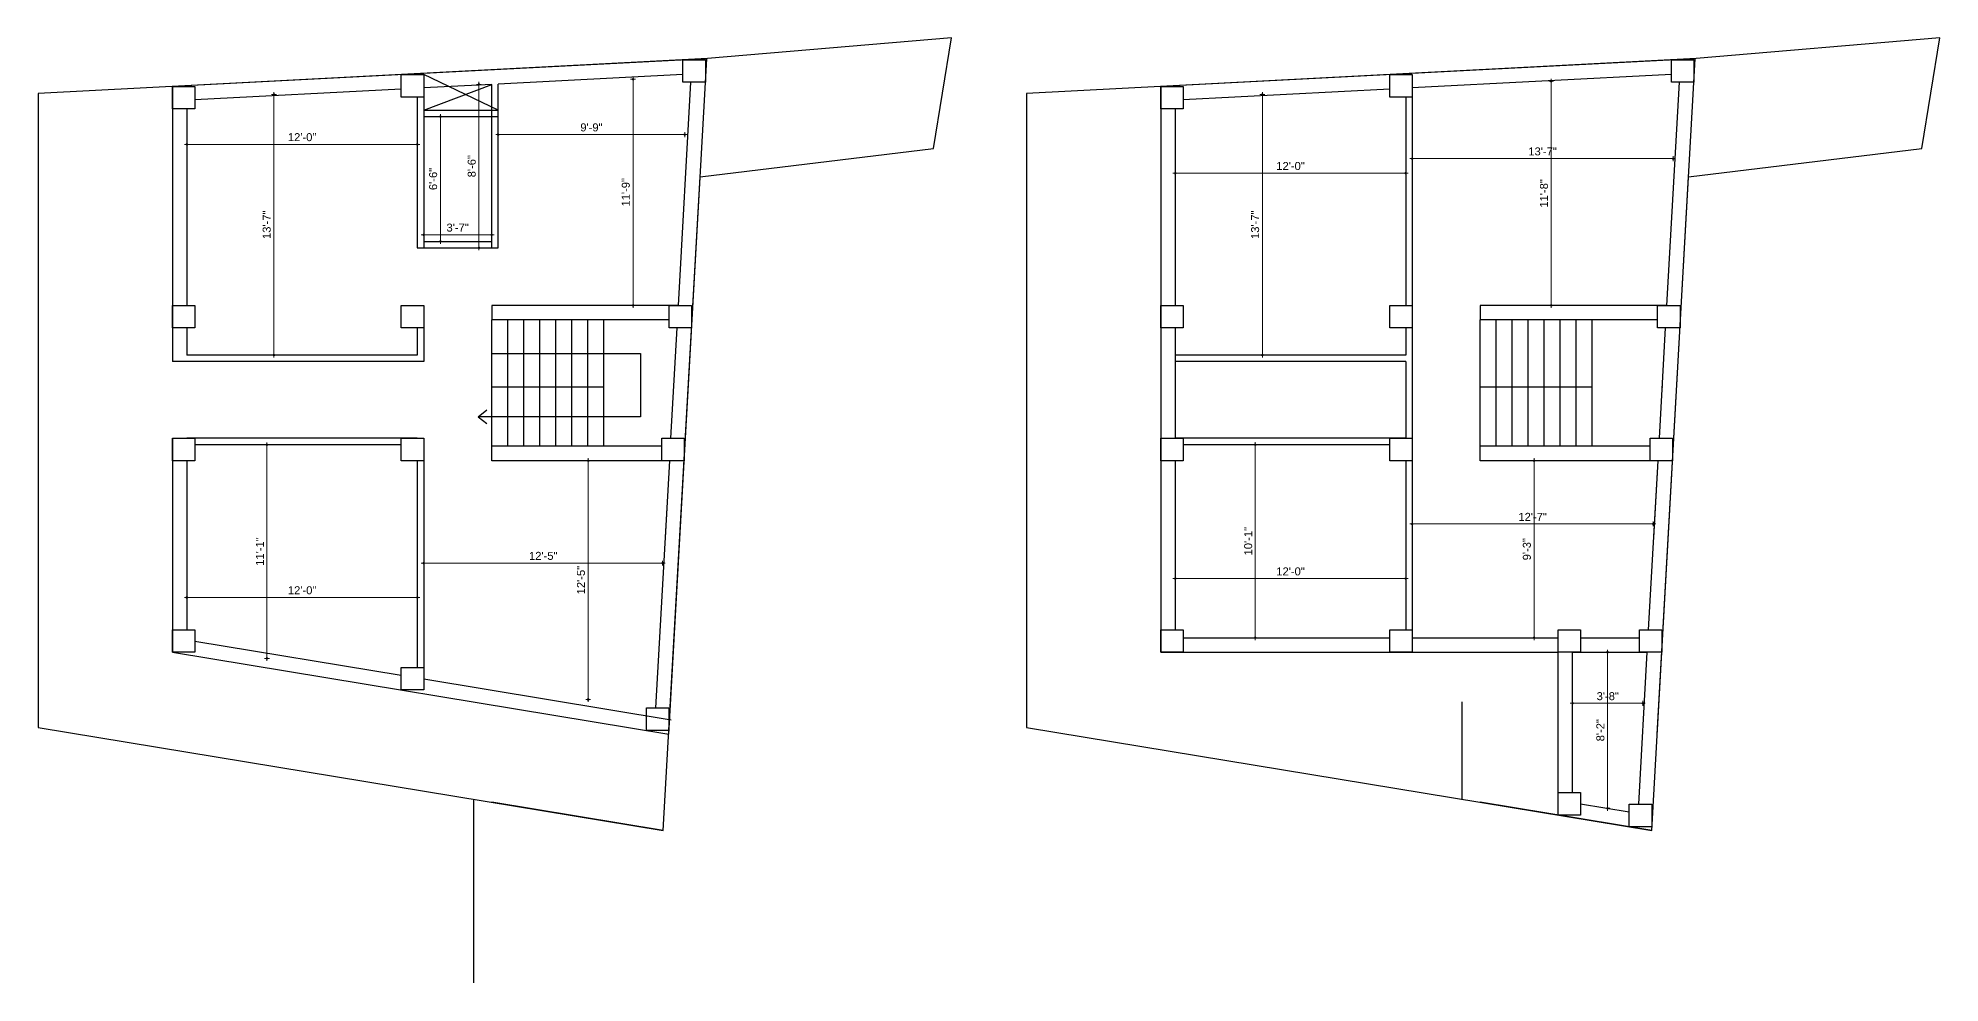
# Model space of a CAD drawing. Header units: inches. Extents: x 21707 to 1971361, y -855114 to -7342.
# Drawn here: x 29770 to 30958, y -15691 to -15100 of the extents above; entities that cross this region are included whole.
import ezdxf

# ---------------------------------------------------------------- set-up
doc = ezdxf.new("R2010")
doc.units = ezdxf.units.IN
doc.header["$LTSCALE"] = 0.5
doc.header["$MEASUREMENT"] = 0
doc.header["$PDMODE"] = 66
doc.layers.add('hatch', color=9, linetype='Continuous', lineweight=0)
doc.layers.add('Toilet', color=7, linetype='Continuous', lineweight=25)
doc.styles.get("Standard").update_dxf_attribs({"font": 'arial.ttf'})
doc.dimstyles.new('S8', dxfattribs={"dimtxt": 5, "dimasz": 1, "dimexe": 6, "dimexo": 18, "dimgap": 1.9375, "dimtad": 1, "dimdec": 0, "dimzin": 3, "dimdsep": 46, "dimlunit": 4, "dimtxsty": 'Standard', "dimblk": 'dot 2', "dimcen": 12, "dimse1": 1, "dimse2": 1, "dimclrd": 1, "dimclre": 1, "dimclrt": 256, "dimadec": 0, "dimazin": 0, "dimtfac": 0.75, "dimtdec": 0, "dimtix": 1, "dimtmove": 1, "dimatfit": 3, "dimldrblk": 'DOT', "dimfxl": 1, "dimtolj": 1, "dimtzin": 0, "dimlwd": 9, "dimlwe": 9, "dimarcsym": 0})

# ---------------------------------------------------------------- blocks, each defined once
blk = doc.blocks.new('_Dot')
at = {"color": 0, "linetype": 'ByBlock', "lineweight": -2}
blk.add_line((-0.5, 0), (-1, 0), dxfattribs=at)
at = {"color": 0, "linetype": 'ByBlock', "const_width": 0.5}
blk.add_lwpolyline([(-0.25, 0, 1), (0.25, 0, 1)], format="xyb", close=True, dxfattribs=at)
blk = doc.blocks.new('dot1')
at = {"layer": 'hatch'}
h = blk.add_hatch(color=256, dxfattribs=at)
edge = h.paths.add_edge_path()
edge.add_arc((0, 0), 1, 0, 360)
for p, q in [((3, 0), (-3, 0)), ((0, 3), (0, -3))]:
    blk.add_line(p, q, dxfattribs=at)
blk.add_circle((0, 0), 1, dxfattribs=at)
blk = doc.blocks.new('dot 2')
at = {"layer": 'hatch', "xscale": 0.5, "yscale": 0.5, "zscale": 0.5}
blk.add_blockref('dot1', (0, 0), dxfattribs=at)
blk = doc.blocks.new('*D926')
at = {"layer": 'Defpoints', "color": 0, "transparency": 16777216}
for p in [(30704.5, -15364.4), (30719.6, -15364.4), (30719.6, -15475)]:
    blk.add_point(p, dxfattribs=at)
at = {"layer": 'Toilet', "color": 1, "lineweight": 9, "transparency": 16777216}
blk.add_line((30704.5, -15474), (30704.5, -15365.4), dxfattribs=at)
for p, rotation in [((30704.5, -15364.4), 90), ((30704.5, -15475), 270)]:
    blk.add_blockref('dot 2', p, dxfattribs=dict(at, rotation=rotation))
at = {"layer": 'Toilet', "transparency": 16777216, "insert": (30700, -15419.7), "char_height": 5, "attachment_point": 5, "rotation": 90}
blk.add_mtext('\\A1;9\'-3"', dxfattribs=at)
blk = doc.blocks.new('*D927')
at = {"layer": 'Defpoints', "color": 0, "transparency": 16777216}
for p in [(30628.3, -15403.9), (30628.3, -15417.2), (30779, -15417.2)]:
    blk.add_point(p, dxfattribs=at)
at = {"layer": 'Toilet', "color": 1, "lineweight": 9, "transparency": 16777216}
blk.add_line((30778, -15403.9), (30629.3, -15403.9), dxfattribs=at)
at = {"layer": 'Toilet', "color": 1, "lineweight": 9, "transparency": 16777216, "rotation": 180}
blk.add_blockref('dot 2', (30628.3, -15403.9), dxfattribs=at)
at = {"layer": 'Toilet', "color": 1, "lineweight": 9, "transparency": 16777216}
blk.add_blockref('dot 2', (30779, -15403.9), dxfattribs=at)
at = {"layer": 'Toilet', "transparency": 16777216, "insert": (30703.6, -15399.5), "char_height": 5, "attachment_point": 5}
blk.add_mtext('\\A1;12\'-7"', dxfattribs=at)
blk = doc.blocks.new('*D928')
at = {"layer": 'Defpoints', "color": 0, "transparency": 16777216}
for p in [(30480.3, -15417.2), (30624.3, -15417.2), (30480.3, -15438.1)]:
    blk.add_point(p, dxfattribs=at)
at = {"layer": 'Toilet', "color": 1, "lineweight": 9, "transparency": 16777216}
blk.add_line((30623.3, -15438.1), (30481.3, -15438.1), dxfattribs=at)
at = {"layer": 'Toilet', "color": 1, "lineweight": 9, "transparency": 16777216, "rotation": 180}
blk.add_blockref('dot 2', (30480.3, -15438.1), dxfattribs=at)
at = {"layer": 'Toilet', "color": 1, "lineweight": 9, "transparency": 16777216}
blk.add_blockref('dot 2', (30624.3, -15438.1), dxfattribs=at)
at = {"layer": 'Toilet', "transparency": 16777216, "insert": (30552.3, -15433.6), "char_height": 5, "attachment_point": 5}
blk.add_mtext('\\A1;12\'-0"', dxfattribs=at)
blk = doc.blocks.new('*D929')
at = {"layer": 'Defpoints', "color": 0, "transparency": 16777216}
for p in [(30549.8, -15135.6), (30534.7, -15298.4), (30549.8, -15298.4)]:
    blk.add_point(p, dxfattribs=at)
at = {"layer": 'Toilet', "color": 1, "lineweight": 9, "transparency": 16777216}
blk.add_line((30534.7, -15136.6), (30534.7, -15297.4), dxfattribs=at)
for p, rotation in [((30534.7, -15135.6), 90), ((30534.7, -15298.4), 270)]:
    blk.add_blockref('dot 2', p, dxfattribs=dict(at, rotation=rotation))
at = {"layer": 'Toilet', "transparency": 16777216, "insert": (30530.2, -15217), "char_height": 5, "attachment_point": 5, "rotation": 90}
blk.add_mtext('\\A1;13\'-7"', dxfattribs=at)
blk = doc.blocks.new('*D930')
at = {"layer": 'Defpoints', "color": 0, "transparency": 16777216}
for p in [(30480.3, -15184.8), (30480.3, -15202.3), (30624.3, -15202.3)]:
    blk.add_point(p, dxfattribs=at)
at = {"layer": 'Toilet', "color": 1, "lineweight": 9, "transparency": 16777216}
blk.add_line((30623.3, -15184.8), (30481.3, -15184.8), dxfattribs=at)
at = {"layer": 'Toilet', "color": 1, "lineweight": 9, "transparency": 16777216, "rotation": 180}
blk.add_blockref('dot 2', (30480.3, -15184.8), dxfattribs=at)
at = {"layer": 'Toilet', "color": 1, "lineweight": 9, "transparency": 16777216}
blk.add_blockref('dot 2', (30624.3, -15184.8), dxfattribs=at)
at = {"layer": 'Toilet', "transparency": 16777216, "insert": (30552.3, -15180.3), "char_height": 5, "attachment_point": 5}
blk.add_mtext('\\A1;12\'-0"', dxfattribs=at)
blk = doc.blocks.new('*D931')
at = {"layer": 'Defpoints', "color": 0, "transparency": 16777216}
for p in [(30709.3, -15127.3), (30715.2, -15127.3), (30670.8, -15267.4)]:
    blk.add_point(p, dxfattribs=at)
at = {"layer": 'Toilet', "color": 1, "lineweight": 9, "transparency": 16777216}
blk.add_line((30715.2, -15266.4), (30715.2, -15128.3), dxfattribs=at)
for p, rotation in [((30715.2, -15127.3), 90), ((30715.2, -15267.4), 270)]:
    blk.add_blockref('dot 2', p, dxfattribs=dict(at, rotation=rotation))
at = {"layer": 'Toilet', "transparency": 16777216, "insert": (30710.7, -15197.4), "char_height": 5, "attachment_point": 5, "rotation": 90}
blk.add_mtext('\\A1;11\'-8"', dxfattribs=at)
blk = doc.blocks.new('*D932')
at = {"layer": 'Defpoints', "color": 0, "transparency": 16777216}
for p in [(30628.3, -15175.7), (30628.3, -15197.7), (30791.4, -15197.7)]:
    blk.add_point(p, dxfattribs=at)
at = {"layer": 'Toilet', "color": 1, "lineweight": 9, "transparency": 16777216}
blk.add_line((30790.4, -15175.7), (30629.3, -15175.7), dxfattribs=at)
at = {"layer": 'Toilet', "color": 1, "lineweight": 9, "transparency": 16777216, "rotation": 180}
blk.add_blockref('dot 2', (30628.3, -15175.7), dxfattribs=at)
at = {"layer": 'Toilet', "color": 1, "lineweight": 9, "transparency": 16777216}
blk.add_blockref('dot 2', (30791.4, -15175.7), dxfattribs=at)
at = {"layer": 'Toilet', "transparency": 16777216, "insert": (30709.8, -15171.2), "char_height": 5, "attachment_point": 5}
blk.add_mtext('\\A1;13\'-7"', dxfattribs=at)
blk = doc.blocks.new('*D936')
at = {"layer": 'Defpoints', "color": 0, "transparency": 16777216}
for p in [(30010.6, -15428.4), (30010.6, -15441.7), (30159.9, -15441.7)]:
    blk.add_point(p, dxfattribs=at)
at = {"layer": 'Toilet', "color": 1, "lineweight": 9, "transparency": 16777216}
blk.add_line((30158.9, -15428.4), (30011.6, -15428.4), dxfattribs=at)
at = {"layer": 'Toilet', "color": 1, "lineweight": 9, "transparency": 16777216, "rotation": 180}
blk.add_blockref('dot 2', (30010.6, -15428.4), dxfattribs=at)
at = {"layer": 'Toilet', "color": 1, "lineweight": 9, "transparency": 16777216}
blk.add_blockref('dot 2', (30159.9, -15428.4), dxfattribs=at)
at = {"layer": 'Toilet', "transparency": 16777216, "insert": (30085.3, -15423.9), "char_height": 5, "attachment_point": 5}
blk.add_mtext('\\A1;12\'-5"', dxfattribs=at)
blk = doc.blocks.new('*D937')
at = {"layer": 'Defpoints', "color": 0, "transparency": 16777216}
for p in [(29862.6, -15417.2), (30006.6, -15429), (29862.6, -15449.9)]:
    blk.add_point(p, dxfattribs=at)
at = {"layer": 'Toilet', "color": 1, "lineweight": 9, "transparency": 16777216}
blk.add_line((30005.6, -15449.9), (29863.6, -15449.9), dxfattribs=at)
at = {"layer": 'Toilet', "color": 1, "lineweight": 9, "transparency": 16777216, "rotation": 180}
blk.add_blockref('dot 2', (29862.6, -15449.9), dxfattribs=at)
at = {"layer": 'Toilet', "color": 1, "lineweight": 9, "transparency": 16777216}
blk.add_blockref('dot 2', (30006.6, -15449.9), dxfattribs=at)
at = {"layer": 'Toilet', "transparency": 16777216, "insert": (29934.6, -15445.4), "char_height": 5, "attachment_point": 5}
blk.add_mtext('\\A1;12\'-0"', dxfattribs=at)
blk = doc.blocks.new('*D934')
at = {"layer": 'Defpoints', "color": 0, "transparency": 16777216}
for p in [(29932.1, -15135.6), (29917, -15298.4), (29932.1, -15298.4)]:
    blk.add_point(p, dxfattribs=at)
at = {"layer": 'Toilet', "color": 1, "lineweight": 9, "transparency": 16777216}
blk.add_line((29917, -15136.6), (29917, -15297.4), dxfattribs=at)
for p, rotation in [((29917, -15135.6), 90), ((29917, -15298.4), 270)]:
    blk.add_blockref('dot 2', p, dxfattribs=dict(at, rotation=rotation))
at = {"layer": 'Toilet', "transparency": 16777216, "insert": (29912.5, -15217), "char_height": 5, "attachment_point": 5, "rotation": 90}
blk.add_mtext('\\A1;13\'-7"', dxfattribs=at)
blk = doc.blocks.new('*D935')
at = {"layer": 'Defpoints', "color": 0, "transparency": 16777216}
for p in [(29862.6, -15166.8), (29862.6, -15184.3), (30006.6, -15184.3)]:
    blk.add_point(p, dxfattribs=at)
at = {"layer": 'Toilet', "color": 1, "lineweight": 9, "transparency": 16777216}
blk.add_line((30005.6, -15166.8), (29863.6, -15166.8), dxfattribs=at)
at = {"layer": 'Toilet', "color": 1, "lineweight": 9, "transparency": 16777216, "rotation": 180}
blk.add_blockref('dot 2', (29862.6, -15166.8), dxfattribs=at)
at = {"layer": 'Toilet', "color": 1, "lineweight": 9, "transparency": 16777216}
blk.add_blockref('dot 2', (30006.6, -15166.8), dxfattribs=at)
at = {"layer": 'Toilet', "transparency": 16777216, "insert": (29934.6, -15162.3), "char_height": 5, "attachment_point": 5}
blk.add_mtext('\\A1;12\'-0"', dxfattribs=at)
blk = doc.blocks.new('*D938')
at = {"layer": 'Defpoints', "color": 0, "transparency": 16777216}
for p in [(30057.1, -15160.7), (30057.1, -15180.2), (30173.7, -15197.7)]:
    blk.add_point(p, dxfattribs=at)
at = {"layer": 'Toilet', "color": 1, "lineweight": 9, "transparency": 16777216}
blk.add_line((30172.7, -15160.7), (30058.1, -15160.7), dxfattribs=at)
at = {"layer": 'Toilet', "color": 1, "lineweight": 9, "transparency": 16777216, "rotation": 180}
blk.add_blockref('dot 2', (30057.1, -15160.7), dxfattribs=at)
at = {"layer": 'Toilet', "color": 1, "lineweight": 9, "transparency": 16777216}
blk.add_blockref('dot 2', (30173.7, -15160.7), dxfattribs=at)
at = {"layer": 'Toilet', "transparency": 16777216, "insert": (30115.4, -15156.2), "char_height": 5, "attachment_point": 5}
blk.add_mtext('\\A1;9\'-9"', dxfattribs=at)
blk = doc.blocks.new('*D939')
at = {"layer": 'Defpoints', "color": 0, "transparency": 16777216}
for p in [(30114.9, -15126.1), (30141.4, -15126.1), (30111.6, -15267.4)]:
    blk.add_point(p, dxfattribs=at)
at = {"layer": 'Toilet', "color": 1, "lineweight": 9, "transparency": 16777216}
blk.add_line((30141.4, -15266.4), (30141.4, -15127.1), dxfattribs=at)
for p, rotation in [((30141.4, -15126.1), 90), ((30141.4, -15267.4), 270)]:
    blk.add_blockref('dot 2', p, dxfattribs=dict(at, rotation=rotation))
at = {"layer": 'Toilet', "transparency": 16777216, "insert": (30136.9, -15196.7), "char_height": 5, "attachment_point": 5, "rotation": 90}
blk.add_mtext('\\A1;11\'-9"', dxfattribs=at)
blk = doc.blocks.new('*D940')
at = {"layer": 'Defpoints', "color": 0, "transparency": 16777216}
for p in [(30053.1, -15223.3), (30010.6, -15227.4), (30053.1, -15227.4)]:
    blk.add_point(p, dxfattribs=at)
at = {"layer": 'Toilet', "color": 1, "lineweight": 9, "transparency": 16777216}
blk.add_line((30011.6, -15223.3), (30052.1, -15223.3), dxfattribs=at)
at = {"layer": 'Toilet', "color": 1, "lineweight": 9, "transparency": 16777216, "rotation": 180}
blk.add_blockref('dot 2', (30010.6, -15223.3), dxfattribs=at)
at = {"layer": 'Toilet', "color": 1, "lineweight": 9, "transparency": 16777216}
blk.add_blockref('dot 2', (30053.1, -15223.3), dxfattribs=at)
at = {"layer": 'Toilet', "transparency": 16777216, "insert": (30031.8, -15218.8), "char_height": 5, "attachment_point": 5}
blk.add_mtext('\\A1;3\'-7"', dxfattribs=at)
blk = doc.blocks.new('*D941')
at = {"layer": 'Defpoints', "color": 0, "transparency": 16777216}
for p in [(30106.2, -15364.4), (30087.9, -15513.6), (30113.4, -15513.6)]:
    blk.add_point(p, dxfattribs=at)
at = {"layer": 'Toilet', "color": 1, "lineweight": 9, "transparency": 16777216}
blk.add_line((30113.4, -15365.4), (30113.4, -15512.6), dxfattribs=at)
for p, rotation in [((30113.4, -15364.4), 90), ((30113.4, -15513.6), 270)]:
    blk.add_blockref('dot 2', p, dxfattribs=dict(at, rotation=rotation))
at = {"layer": 'Toilet', "transparency": 16777216, "insert": (30108.9, -15439), "char_height": 5, "attachment_point": 5, "rotation": 90}
blk.add_mtext('\\A1;12\'-5"', dxfattribs=at)
blk = doc.blocks.new('*D942')
at = {"layer": 'Defpoints', "color": 0, "transparency": 16777216}
for p in [(30033.8, -15149.4), (30021, -15227.4), (30033.8, -15227.4)]:
    blk.add_point(p, dxfattribs=at)
at = {"layer": 'Toilet', "color": 1, "lineweight": 9, "transparency": 16777216}
blk.add_line((30021, -15150.4), (30021, -15226.4), dxfattribs=at)
for p, rotation in [((30021, -15149.4), 90), ((30021, -15227.4), 270)]:
    blk.add_blockref('dot 2', p, dxfattribs=dict(at, rotation=rotation))
at = {"layer": 'Toilet', "transparency": 16777216, "insert": (30016.5, -15188.4), "char_height": 5, "attachment_point": 5, "rotation": 90}
blk.add_mtext('\\A1;6\'-6"', dxfattribs=at)
blk = doc.blocks.new('*D943')
at = {"layer": 'Defpoints', "color": 0, "transparency": 16777216}
for p in [(30045.1, -15129.3), (30053.1, -15129.3), (30053.1, -15231.4)]:
    blk.add_point(p, dxfattribs=at)
at = {"layer": 'Toilet', "color": 1, "lineweight": 9, "transparency": 16777216}
blk.add_line((30045.1, -15230.4), (30045.1, -15130.3), dxfattribs=at)
for p, rotation in [((30045.1, -15129.3), 90), ((30045.1, -15231.4), 270)]:
    blk.add_blockref('dot 2', p, dxfattribs=dict(at, rotation=rotation))
at = {"layer": 'Toilet', "transparency": 16777216, "insert": (30040.6, -15180.4), "char_height": 5, "attachment_point": 5, "rotation": 90}
blk.add_mtext('\\A1;8\'-6"', dxfattribs=at)

msp = doc.modelspace()

# ---------------------------------------------------------------- linework, layer by layer
at = {"layer": 'Toilet'}
for p, q in [((30187.5, -15113.3), (29853.6, -15130.6)), ((30163.7, -15535.2), (30187.5, -15113.3)), ((30805.2, -15113.3), (30471.3, -15130.6)), ((30781.4, -15535.2), (30805.2, -15113.3)), ((30057.1, -15145.4), (30010.6, -15123.2)), ((30053.1, -15129.3), (30010.6, -15131.5)), ((30010.6, -15145.4), (30053.1, -15129.3)), ((30053.1, -15231.4), (30053.1, -15129.3)), ((30172.6, -15123.1), (30057.1, -15129.1)), ((30057.1, -15231.4), (30057.1, -15129.1)), ((30169.8, -15267.4), (30177.6, -15128)), ((30790.3, -15123.1), (30628.3, -15131.5)), ((30787.5, -15267.4), (30795.3, -15128)), ((29853.6, -15130.6), (29853.6, -15302.4)), ((29996.6, -15132.2), (29867.6, -15138.9)), ((30006.6, -15137.2), (30006.6, -15231.4)), ((30010.6, -15131.5), (30010.6, -15231.4)), ((30471.3, -15130.6), (30471.3, -15484)), ((30614.3, -15132.2), (30485.3, -15138.9)), ((30624.3, -15137.2), (30624.3, -15267.4)), ((30628.3, -15131.5), (30628.3, -15475)), ((29862.6, -15144.6), (29862.6, -15267.4)), ((30010.6, -15145.4), (30057.1, -15145.4)), ((30010.6, -15149.4), (30057.1, -15149.4)), ((30480.3, -15144.6), (30480.3, -15267.4)), ((30006.6, -15231.4), (30057.1, -15231.4)), ((30010.6, -15227.4), (30053.1, -15227.4)), ((30053.1, -15231.4), (30057.1, -15231.4)), ((30010.6, -15267.4), (30010.6, -15302.4)), ((30170, -15267.4), (30053.1, -15267.4)), ((30053.1, -15267.4), (30053.1, -15276.4)), ((30787.7, -15267.4), (30670.8, -15267.4)), ((30670.8, -15267.4), (30670.8, -15276.4)), ((29862.6, -15281.4), (29862.6, -15298.4)), ((30006.6, -15281.4), (30006.6, -15298.4)), ((30164, -15276.4), (30053.1, -15276.4)), ((30053.1, -15318.4), (30053.1, -15276.4)), ((30063.1, -15318.4), (30063.1, -15276.4)), ((30073.1, -15318.4), (30073.1, -15276.4)), ((30083.1, -15318.4), (30083.1, -15276.4)), ((30093.1, -15318.4), (30093.1, -15276.4)), ((30103.1, -15318.4), (30103.1, -15276.4)), ((30113.1, -15318.4), (30113.1, -15276.4)), ((30123.1, -15318.4), (30123.1, -15276.4)), ((30165.1, -15350.4), (30169, -15281.4)), ((30480.3, -15281.4), (30480.3, -15350.4)), ((30624.3, -15281.4), (30624.3, -15298.4)), ((30781.7, -15276.4), (30670.8, -15276.4)), ((30670.8, -15318.4), (30670.8, -15276.4)), ((30680.8, -15318.4), (30680.8, -15276.4)), ((30690.8, -15318.4), (30690.8, -15276.4)), ((30700.8, -15318.4), (30700.8, -15276.4)), ((30710.8, -15318.4), (30710.8, -15276.4)), ((30720.8, -15318.4), (30720.8, -15276.4)), ((30730.8, -15318.4), (30730.8, -15276.4)), ((30740.8, -15318.4), (30740.8, -15276.4)), ((30782.8, -15350.4), (30786.7, -15281.4)), ((30010.6, -15302.4), (29853.6, -15302.4)), ((30006.6, -15298.4), (29862.6, -15298.4)), ((30053.1, -15297.4), (30146.1, -15297.4)), ((30146.1, -15297.4), (30146.1, -15336.9)), ((30624.3, -15298.4), (30480.3, -15298.4)), ((30624.3, -15302.4), (30480.3, -15302.4)), ((30624.3, -15302.4), (30624.3, -15350.4)), ((30123.1, -15318.4), (30053.1, -15318.4)), ((30053.1, -15355.4), (30053.1, -15318.4)), ((30063.1, -15355.4), (30063.1, -15318.4)), ((30073.1, -15355.4), (30073.1, -15318.4)), ((30083.1, -15355.4), (30083.1, -15318.4)), ((30093.1, -15355.4), (30093.1, -15318.4)), ((30103.1, -15355.4), (30103.1, -15318.4)), ((30113.1, -15355.4), (30113.1, -15318.4)), ((30123.1, -15355.4), (30123.1, -15318.4)), ((30167.2, -15318.4), (30166.9, -15318.4)), ((30670.8, -15355.4), (30670.8, -15318.4)), ((30740.8, -15318.4), (30670.8, -15318.4)), ((30680.8, -15355.4), (30680.8, -15318.4)), ((30690.8, -15355.4), (30690.8, -15318.4)), ((30700.8, -15355.4), (30700.8, -15318.4)), ((30710.8, -15355.4), (30710.8, -15318.4)), ((30720.8, -15355.4), (30720.8, -15318.4)), ((30730.8, -15355.4), (30730.8, -15318.4)), ((30740.8, -15355.4), (30740.8, -15318.4)), ((30784.9, -15318.4), (30784.6, -15318.4)), ((30044.7, -15336.9), (30050, -15332.7)), ((30146.1, -15336.9), (30044.7, -15336.9)), ((30044.7, -15336.9), (30050, -15341.1)), ((29853.6, -15350.4), (29853.6, -15484)), ((30006.6, -15350.4), (29862.6, -15350.4)), ((29996.6, -15354.4), (29867.6, -15354.4)), ((30010.6, -15350.4), (30010.6, -15493.6)), ((30159.3, -15355.4), (30053.1, -15355.4)), ((30053.1, -15364.4), (30053.1, -15355.4)), ((30624.3, -15350.4), (30480.3, -15350.4)), ((30614.3, -15354.4), (30485.3, -15354.4)), ((30777, -15355.4), (30670.8, -15355.4)), ((30670.8, -15364.4), (30670.8, -15355.4)), ((29862.6, -15364.4), (29862.6, -15470)), ((30006.6, -15364.4), (30006.6, -15493.6)), ((30159.3, -15364.4), (30053.1, -15364.4)), ((30155.6, -15518.9), (30164.3, -15364.4)), ((30161.6, -15412.4), (30164.3, -15364.4)), ((30480.3, -15364.4), (30480.3, -15470)), ((30624.3, -15364.4), (30624.3, -15470)), ((30777, -15364.4), (30670.8, -15364.4)), ((30776, -15470), (30782, -15364.4)), ((30779.3, -15412.4), (30782, -15364.4)), ((30485.3, -15475), (30614.3, -15475)), ((30628.3, -15475), (30719.6, -15475)), ((30719.6, -15585.8), (30719.6, -15475)), ((30733.6, -15475), (30770.3, -15475)), ((29853.6, -15484), (30163.7, -15535.2)), ((29867.6, -15477.2), (29996.6, -15498.5)), ((30471.3, -15484), (30719.6, -15484)), ((30728.6, -15571.8), (30728.6, -15484)), ((30728.6, -15484), (30775.2, -15484)), ((30769.9, -15579.1), (30775.2, -15484)), ((30010.6, -15500.8), (30165.2, -15526.3)), ((30659.6, -15575.9), (30659.6, -15515.1)), ((30041.9, -15690.7), (30041.9, -15575.9)), ((30160.3, -15595.4), (30053.1, -15577.8)), ((30778, -15595.4), (30670.8, -15577.8)), ((30764, -15584), (30733.6, -15579))]:
    msp.add_line(p, q, dxfattribs=at)
for points in [[(30183.3, -15187.1), (30329.2, -15169.4), (30340.5, -15100.3), (30188, -15113.2), (29769.6, -15135), (29769.6, -15531), (30160.3, -15595.4)], [(30801, -15187.1), (30946.9, -15169.4), (30958.1, -15100.3), (30805.7, -15113.2), (30387.3, -15135), (30387.3, -15531), (30778, -15595.4)], [(30172.6, -15114), (30186.6, -15114), (30186.6, -15128), (30172.6, -15128)], [(30790.3, -15114), (30804.3, -15114), (30804.3, -15128), (30790.3, -15128)], [(29996.6, -15123.2), (30010.6, -15123.2), (30010.6, -15137.2), (29996.6, -15137.2)], [(30614.3, -15123.2), (30628.3, -15123.2), (30628.3, -15137.2), (30614.3, -15137.2)], [(29853.6, -15130.6), (29867.6, -15130.6), (29867.6, -15144.6), (29853.6, -15144.6)], [(30471.3, -15130.6), (30485.3, -15130.6), (30485.3, -15144.6), (30471.3, -15144.6)], [(29853.6, -15267.4), (29867.6, -15267.4), (29867.6, -15281.4), (29853.6, -15281.4)], [(29996.6, -15267.4), (30010.6, -15267.4), (30010.6, -15281.4), (29996.6, -15281.4)], [(30164, -15267.4), (30178, -15267.4), (30178, -15281.4), (30164, -15281.4)], [(30471.3, -15267.4), (30485.3, -15267.4), (30485.3, -15281.4), (30471.3, -15281.4)], [(30614.3, -15267.4), (30628.3, -15267.4), (30628.3, -15281.4), (30614.3, -15281.4)], [(30781.7, -15267.4), (30795.7, -15267.4), (30795.7, -15281.4), (30781.7, -15281.4)], [(29853.6, -15350.4), (29867.6, -15350.4), (29867.6, -15364.4), (29853.6, -15364.4)], [(29996.6, -15350.4), (30010.6, -15350.4), (30010.6, -15364.4), (29996.6, -15364.4)], [(30159.3, -15350.4), (30173.3, -15350.4), (30173.3, -15364.4), (30159.3, -15364.4)], [(30471.3, -15350.4), (30485.3, -15350.4), (30485.3, -15364.4), (30471.3, -15364.4)], [(30614.3, -15350.4), (30628.3, -15350.4), (30628.3, -15364.4), (30614.3, -15364.4)], [(30777, -15350.4), (30791, -15350.4), (30791, -15364.4), (30777, -15364.4)], [(29853.6, -15470), (29867.6, -15470), (29867.6, -15484), (29853.6, -15484)], [(30471.3, -15470), (30485.3, -15470), (30485.3, -15484), (30471.3, -15484)], [(30614.3, -15470), (30628.3, -15470), (30628.3, -15484), (30614.3, -15484)], [(30719.6, -15470), (30733.6, -15470), (30733.6, -15484), (30719.6, -15484)], [(30770.3, -15470), (30784.3, -15470), (30784.3, -15484), (30770.3, -15484)], [(29996.6, -15493.6), (30010.6, -15493.6), (30010.6, -15507.6), (29996.6, -15507.6)], [(30149.8, -15518.9), (30163.8, -15518.9), (30163.8, -15532.9), (30149.8, -15532.9)], [(30719.6, -15571.8), (30733.6, -15571.8), (30733.6, -15585.8), (30719.6, -15585.8)], [(30764, -15579.1), (30778, -15579.1), (30778, -15593.1), (30764, -15593.1)]]:
    msp.add_lwpolyline(points, close=True, dxfattribs=at)

# ---------------------------------------------------------------- dimensions: what is measured, and where the dimension line sits
for base, p1, p2, picture, middle in [((30045.1, -15129.3), (30053.1, -15231.4), (30053.1, -15129.3), '*D943', (30040.6, -15180.4)), ((30141.4, -15126.1), (30111.6, -15267.4), (30114.9, -15126.1), '*D939', (30136.9, -15196.7)), ((30715.2, -15127.3), (30670.8, -15267.4), (30709.3, -15127.3), '*D931', (30710.7, -15197.4)), ((29917, -15298.4), (29932.1, -15135.6), (29932.1, -15298.4), '*D934', (29912.5, -15217)), ((30534.7, -15298.4), (30549.8, -15135.6), (30549.8, -15298.4), '*D929', (30530.2, -15217)), ((30021, -15227.4), (30033.8, -15149.4), (30033.8, -15227.4), '*D942', (30016.5, -15188.4)), ((30113.4, -15513.6), (30106.2, -15364.4), (30087.9, -15513.6), '*D941', (30108.9, -15439)), ((30704.5, -15364.4), (30719.6, -15475), (30719.6, -15364.4), '*D926', (30700, -15419.7))]:
    dim = msp.add_linear_dim(base=base, p1=p1, p2=p2, angle=90, dimstyle='S8', override={"dimfxl": 2, "dimfxlon": 1, "dimarcsym": 1}, dxfattribs=at)
    dim.commit()
    dim.dimension.update_dxf_attribs({"geometry": picture, "text_midpoint": middle})
for base, p1, p2, picture, middle in [((30057.1, -15160.7), (30173.7, -15197.7), (30057.1, -15180.2), '*D938', (30115.4, -15156.2)), ((29862.6, -15166.8), (30006.6, -15184.3), (29862.6, -15184.3), '*D935', (29934.6, -15162.3)), ((30480.3, -15184.8), (30624.3, -15202.3), (30480.3, -15202.3), '*D930', (30552.3, -15180.3)), ((30628.3, -15175.7), (30791.4, -15197.7), (30628.3, -15197.7), '*D932', (30709.8, -15171.2)), ((30053.0864, -15223.3083), (30010.5727, -15227.4343), (30053.0864, -15227.4343), '*D940', (30031.8295, -15218.8162)), ((30628.3, -15403.9), (30779, -15417.2), (30628.3, -15417.2), '*D927', (30703.6, -15399.5)), ((29862.6, -15449.9), (30006.6, -15429), (29862.6, -15417.2), '*D937', (29934.6, -15445.4)), ((30010.6, -15428.4), (30159.9, -15441.7), (30010.6, -15441.7), '*D936', (30085.3, -15423.9)), ((30480.3, -15438.1), (30624.3, -15417.2), (30480.3, -15417.2), '*D928', (30552.3, -15433.6))]:
    dim = msp.add_linear_dim(base=base, p1=p1, p2=p2, dimstyle='S8', override={"dimfxl": 2, "dimfxlon": 1, "dimarcsym": 1}, dxfattribs=at)
    dim.commit()
    dim.dimension.update_dxf_attribs({"geometry": picture, "text_midpoint": middle})
for base, p1, p2 in [((29912.6329, -15354.4343), (29932.4467, -15487.9337), (29934.5727, -15354.4343)), ((30530.3, -15354.4), (30552.3, -15475), (30552.3, -15354.4)), ((30750.4, -15484), (30749.1, -15581.6), (30749.1, -15484))]:
    msp.add_linear_dim(base=base, p1=p1, p2=p2, angle=90, dimstyle='S8', override={"dimfxl": 2, "dimfxlon": 1, "dimarcsym": 1}, dxfattribs=at).render()
msp.add_linear_dim(base=(30772.5, -15516), p1=(30728.6, -15531.1), p2=(30772.5, -15533.6), dimstyle='S8', override={"dimfxl": 2, "dimfxlon": 1, "dimarcsym": 1}, dxfattribs=at).render()

doc.saveas('drawing.dxf')
